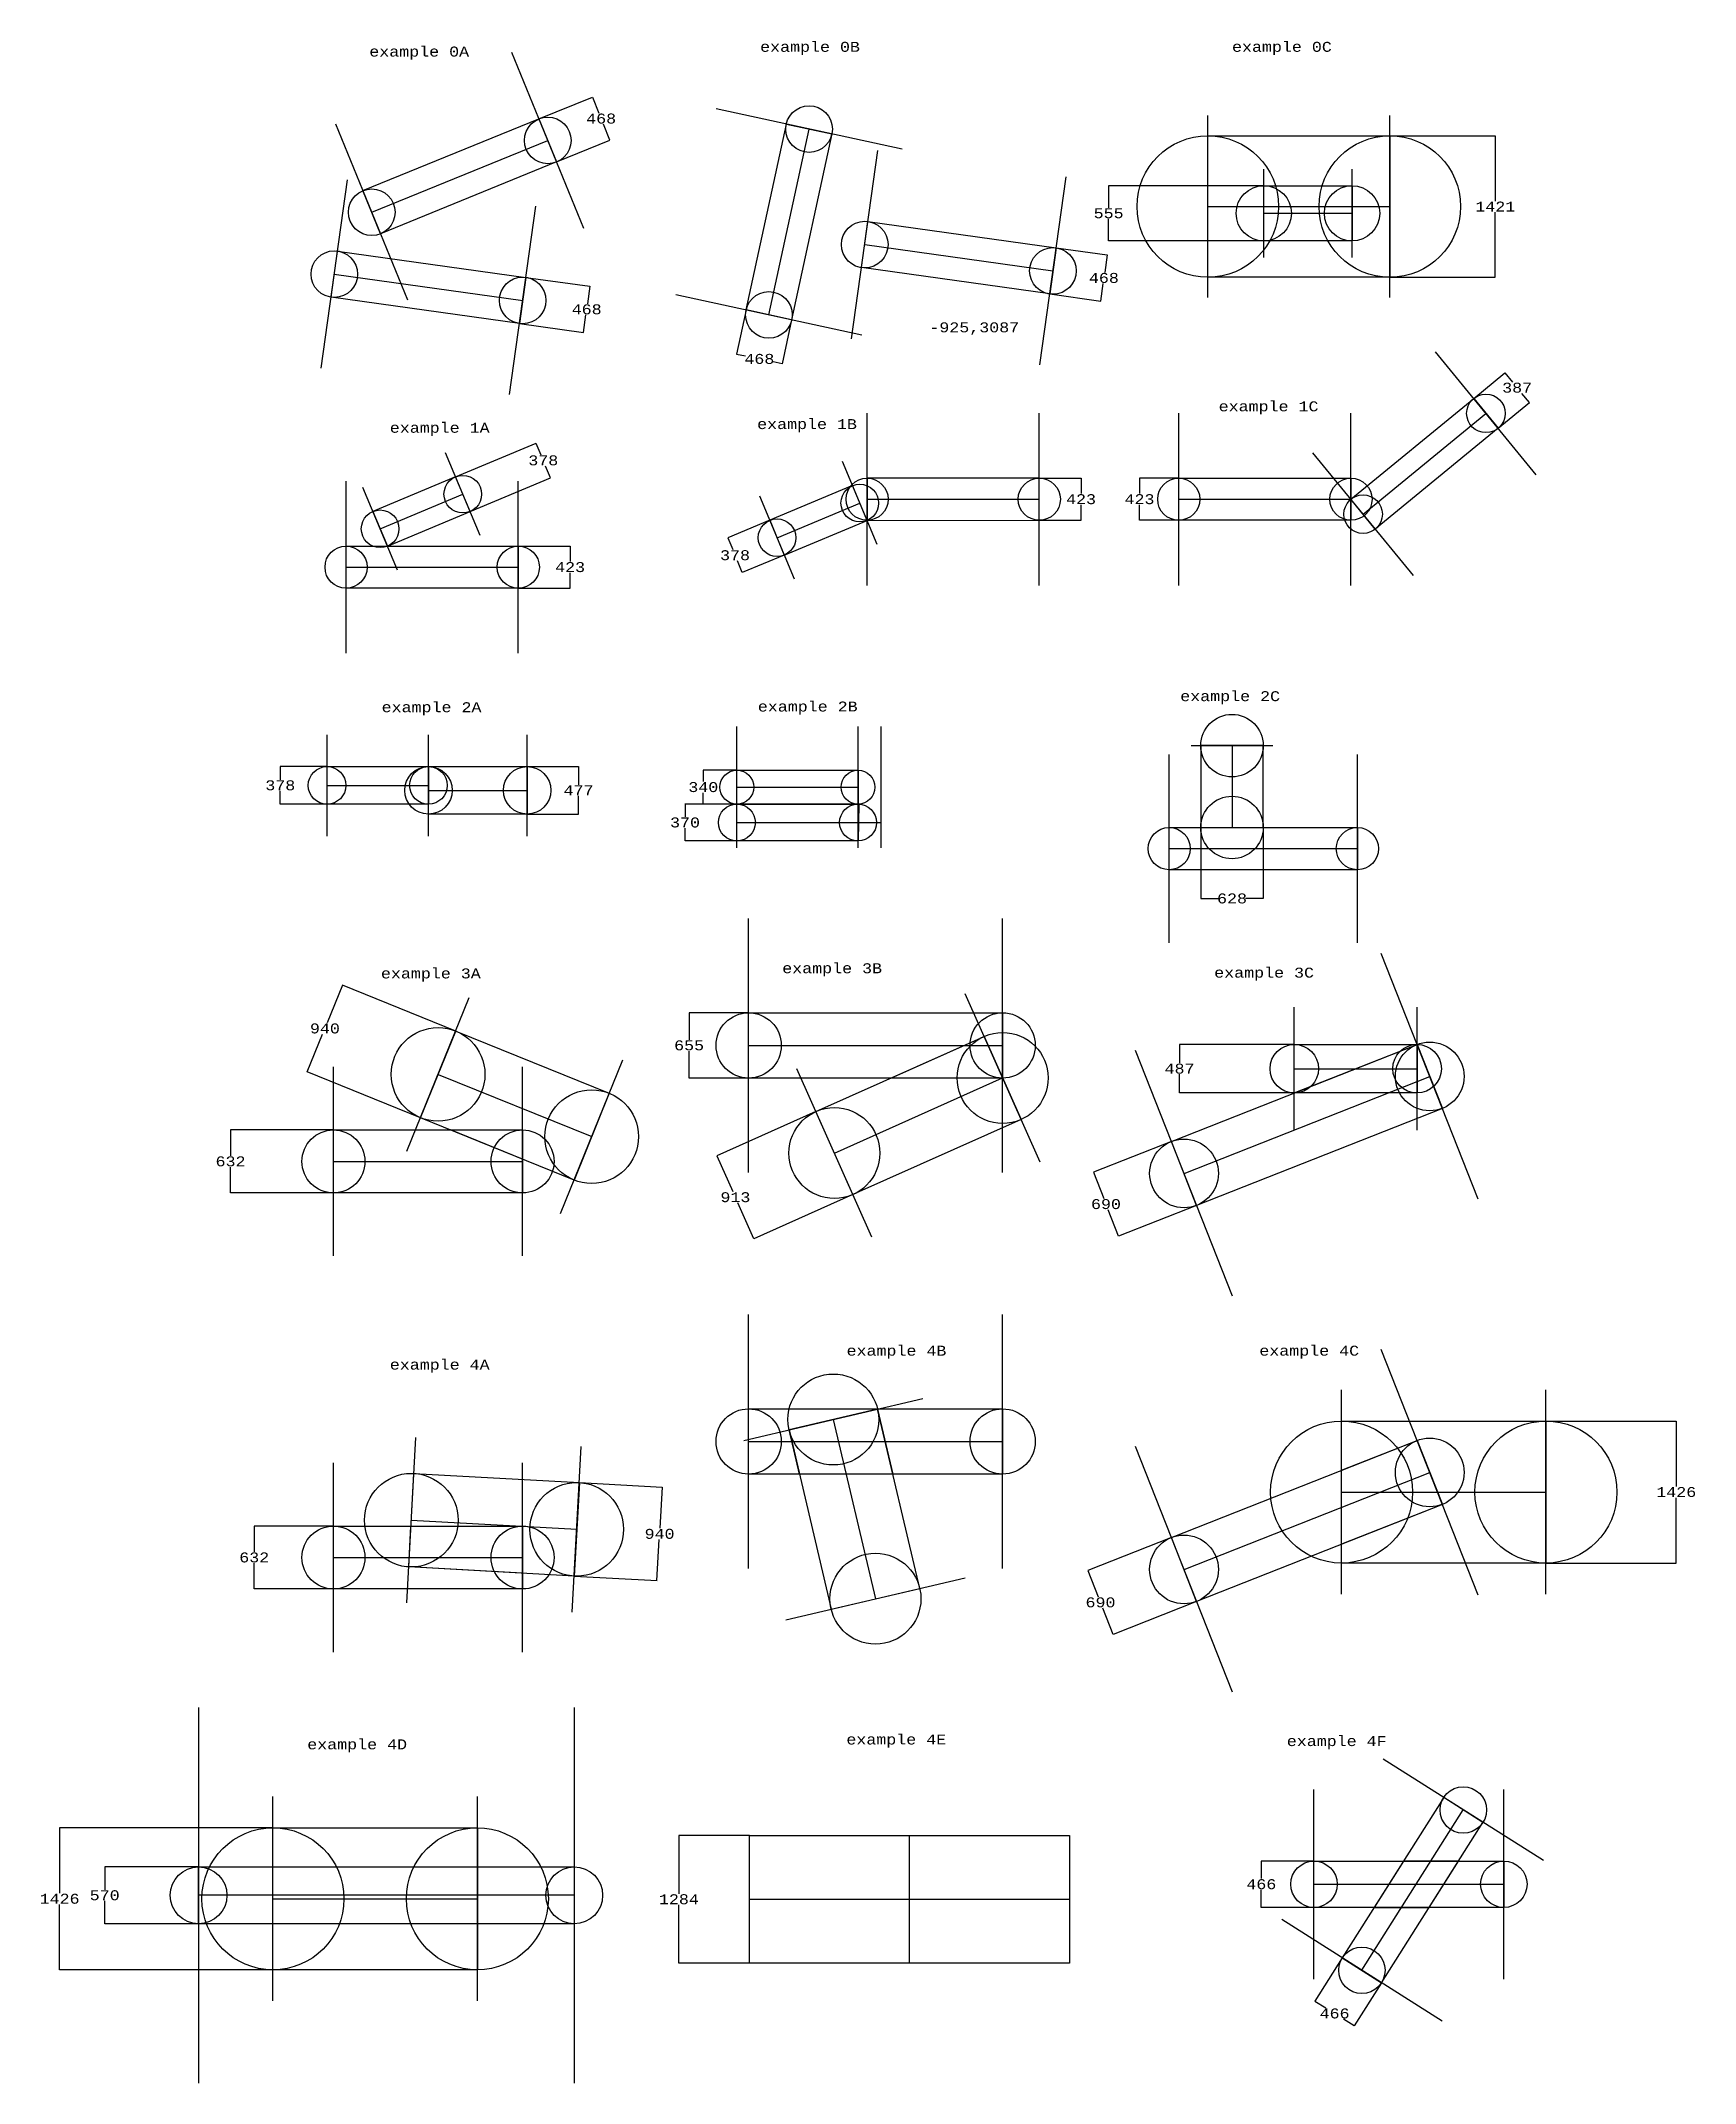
# Model space of a CAD drawing. Header units: centimetres. Extents: x -14200 to 24920, y -12667 to 8144.
# Drawn here: x -14200 to 2409, y -12667 to 7840 of the extents above; entities that cross this region are included whole.
import ezdxf

# ---------------------------------------------------------------- set-up
doc = ezdxf.new("R2010")
doc.units = ezdxf.units.CM
doc.header["$MEASUREMENT"] = 0
for name, color, linetype in [('intersection', 1, 'Continuous'), ('Rectangle', 5, 'Continuous'), ('text', 7, 'Continuous')]:
    doc.layers.add(name, color=color, linetype=linetype)
doc.styles.get("Standard").update_dxf_attribs({"font": 'COUR.TTF', "height": 100})
doc.dimstyles.get("Standard").update_dxf_attribs({"dimtxt": 0.18, "dimasz": 0.18, "dimexe": 0.18, "dimexo": 0.0625, "dimgap": 0.09, "dimtad": 0, "dimtih": 1, "dimtoh": 1, "dimdec": 0, "dimzin": 0, "dimdsep": 46, "dimtxsty": 'Standard', "dimcen": 0.09, "dimadec": 0, "dimazin": 0, "dimtfac": 1, "dimtdec": 0, "dimtofl": 0, "dimtmove": 0, "dimatfit": 3, "dimfxl": 0, "dimtolj": 1, "dimtzin": 0, "dimarcsym": 0})

# ---------------------------------------------------------------- blocks, each defined once
blk = doc.blocks.new('*D68')
at = {"color": 0, "lineweight": -2}
for p, q in [((-9199.346434160052, 7056.681590075056), (-8663.32062581053, 7275.399534511958)), ((-8663.419282484072, 7275.164871219633), (-8598.049947388386, 7114.960134584297)), ((-8486.746684683494, 6842.182235555803), (-8552.11601977918, 7002.386972191136)), ((-9022.53782974069, 6623.365634445358), (-8486.512021391167, 6842.083578882261))]:
    blk.add_line(p, q, dxfattribs=at)
at = {"color": 0}
for points in [[(-8663.391505820251, 7275.176205104532), (-8663.447059147895, 7275.153537334734), (-8663.487285793464, 7275.331531202566)], [(-8486.718908019673, 6842.193569440702), (-8486.774461347317, 6842.170901670905), (-8486.678681374102, 6842.015575572868)]]:
    blk.add_solid(points, dxfattribs=at)
at = {"color": 0, "insert": (-8575.082983583783, 7058.673553387717), "char_height": 100, "attachment_point": 5}
blk.add_mtext('\\A1;468', dxfattribs=at)
blk = doc.blocks.new('*D69')
at = {"color": 0, "lineweight": -2}
for p, q in [((-9330.583454765583, 5464.743762594195), (-8687.760596573899, 5375.000116606567)), ((-8687.963755843037, 5374.846733715203), (-8712.435418318499, 5199.559181665587)), ((-9395.292745873126, 5001.238953941298), (-8752.469887681442, 4911.495307953669)), ((-8752.623270572805, 4911.698467222808), (-8728.151608097343, 5086.986019272425))]:
    blk.add_line(p, q, dxfattribs=at)
at = {"color": 0}
for points in [[(-8687.993467689746, 5374.850881746685), (-8687.934043996327, 5374.842585683722), (-8687.93886765415, 5375.025004795454)], [(-8752.652982419515, 4911.702615254289), (-8752.593558726096, 4911.694319191327), (-8752.648158761693, 4911.520196142557)]]:
    blk.add_solid(points, dxfattribs=at)
at = {"color": 0, "insert": (-8720.293513207922, 5143.272600469005), "char_height": 100, "attachment_point": 5}
blk.add_mtext('\\A1;468', dxfattribs=at)
blk = doc.blocks.new('*D74')
at = {"color": 0, "lineweight": -2}
for p, q in [((-4006.566664064321, 5761.741413274221), (-3494.916649453493, 5690.272839804773)), ((-3495.119819835318, 5690.119471633534), (-3519.604102999768, 5514.834262615313)), ((-3559.81289138739, 5226.975891203925), (-3535.32860822294, 5402.26110022215)), ((-4071.30953782698, 5298.241294291549), (-3559.659523216152, 5226.7727208221))]:
    blk.add_line(p, q, dxfattribs=at)
at = {"color": 0}
for points in [[(-3495.149531381406, 5690.12362181775), (-3495.090108289229, 5690.115321449319), (-3495.094918730025, 5690.297740910066)], [(-3559.842602933478, 5226.980041388141), (-3559.783179841301, 5226.97174101971), (-3559.837792492684, 5226.797621927393)]]:
    blk.add_solid(points, dxfattribs=at)
at = {"color": 0, "insert": (-3527.466355611353, 5458.54768141873), "char_height": 100, "attachment_point": 5}
blk.add_mtext('\\A1;468', dxfattribs=at)
blk = doc.blocks.new('*D75')
at = {"color": 0, "lineweight": -2}
for p, q in [((-7119.71444660586, 5137.454077890752), (-7215.573784740608, 4694.697827991151)), ((-6662.312003801521, 5038.423752653371), (-6758.171341936269, 4595.667502753769)), ((-7215.359772137515, 4694.835663420983), (-7125.514218341551, 4675.383571387988)), ((-6758.309177366102, 4595.881515356862), (-6848.154731162063, 4615.333607389857))]:
    blk.add_line(p, q, dxfattribs=at)
at = {"color": 0}
for points in [[(-7215.353424039744, 4694.864984090394), (-7215.366120235287, 4694.806342751573), (-7215.535696153978, 4694.873752007614)], [(-6758.30282926833, 4595.910836026273), (-6758.315525463873, 4595.852194687451), (-6758.133253349639, 4595.843426770232)]]:
    blk.add_solid(points, dxfattribs=at)
at = {"color": 0, "insert": (-6986.834474751808, 4645.358589388923), "char_height": 100, "attachment_point": 5}
blk.add_mtext('\\A1;468', dxfattribs=at)
blk = doc.blocks.new('*D76')
at = {"color": 0, "lineweight": -2}
for p, q in [((-656.9375, 6886.5), (402.1800000000003, 6886.5)), ((402.0000000000003, 6886.32), (402.0000000000001, 6231.004529914529)), ((401.9999999999999, 5465.68), (402.0000000000001, 6120.995470085471)), ((-656.9375, 5465.5), (402.18, 5465.5))]:
    blk.add_line(p, q, dxfattribs=at)
at = {"color": 0}
for points in [[(401.9700000000003, 6886.32), (402.0300000000003, 6886.32), (402.0000000000003, 6886.5)], [(401.97, 5465.68), (402.0299999999999, 5465.68), (401.9999999999999, 5465.5)]]:
    blk.add_solid(points, dxfattribs=at)
at = {"color": 0, "insert": (401.9999999999991, 6176), "char_height": 100, "attachment_point": 5}
blk.add_mtext('\\A1;1421', dxfattribs=at)
blk = doc.blocks.new('*D77')
at = {"color": 0, "lineweight": -2}
for p, q in [((-1922.0625, 6385.5), (-3480.18, 6385.500000000001)), ((-3480, 6385.320000000001), (-3480, 6163.00452991453)), ((-3480, 5830.680000000001), (-3480, 6052.995470085471)), ((-1922.0625, 5830.5), (-3480.18, 5830.500000000001))]:
    blk.add_line(p, q, dxfattribs=at)
at = {"color": 0}
for points in [[(-3480.03, 6385.320000000001), (-3479.97, 6385.320000000001), (-3480, 6385.500000000001)], [(-3480.03, 5830.680000000001), (-3479.97, 5830.680000000001), (-3480, 5830.500000000001)]]:
    blk.add_solid(points, dxfattribs=at)
at = {"color": 0, "insert": (-3480.000000000001, 6108), "char_height": 100, "attachment_point": 5}
blk.add_mtext('\\A1;555', dxfattribs=at)
blk = doc.blocks.new('*D78')
at = {"color": 0, "lineweight": -2}
for p, q in [((-10037.02218080965, 3462.32373623822), (-9229.08598207888, 3801.072889441002)), ((-9229.182381840856, 3800.837290022727), (-9179.771837120503, 3682.99030117821)), ((-9083.161942384704, 3452.570149940531), (-9132.572487105057, 3570.417138785048)), ((-9890.862541697205, 3113.724596975773), (-9082.926342966432, 3452.473750178554))]:
    blk.add_line(p, q, dxfattribs=at)
at = {"color": 0}
for points in [[(-9229.154715242501, 3800.848889994085), (-9229.21004843921, 3800.825690051369), (-9229.251981669004, 3801.003289612853)], [(-9083.134275786351, 3452.581749911889), (-9083.189608983059, 3452.558549969173), (-9083.092342556556, 3452.404150350405)]]:
    blk.add_solid(points, dxfattribs=at)
at = {"color": 0, "insert": (-9156.17216211278, 3626.703719981628), "char_height": 100, "attachment_point": 5}
blk.add_mtext('\\A1;378', dxfattribs=at)
blk = doc.blocks.new('*D79')
at = {"color": 0, "lineweight": -2}
for p, q in [((-9406.9375, 2766.5), (-8886.82, 2766.5)), ((-8887, 2766.32), (-8887, 2611.286581196581)), ((-8887, 2343.679999999999), (-8887, 2498.713418803418)), ((-9406.9375, 2343.5), (-8886.82, 2343.5))]:
    blk.add_line(p, q, dxfattribs=at)
at = {"color": 0}
for points in [[(-8887.03, 2766.32), (-8886.97, 2766.32), (-8887, 2766.5)], [(-8887.03, 2343.679999999999), (-8886.97, 2343.679999999999), (-8887, 2343.5)]]:
    blk.add_solid(points, dxfattribs=at)
at = {"color": 0, "insert": (-8887, 2554.999999999998), "char_height": 100, "attachment_point": 5}
blk.add_mtext('\\A1;423', dxfattribs=at)
blk = doc.blocks.new('*D80')
at = {"color": 0, "lineweight": -2}
for p, q in [((-6882.062654709859, 3025.306776669746), (-7303.858499728277, 2848.670249492583)), ((-7303.622941705287, 2848.573748623126), (-7254.258740560945, 2730.695440732408)), ((-6736.052643501608, 2676.644939602701), (-7157.848488520026, 2500.008412425538)), ((-7157.751987650568, 2500.243970448527), (-7207.116188794911, 2618.122278339246))]:
    blk.add_line(p, q, dxfattribs=at)
at = {"color": 0}
for points in [[(-7303.595270130918, 2848.585336719254), (-7303.650613279658, 2848.562160526999), (-7303.692470282053, 2848.739778069349)], [(-7157.724316076199, 2500.255558544654), (-7157.779659224939, 2500.232382352399), (-7157.682459073802, 2500.077941002304)]]:
    blk.add_solid(points, dxfattribs=at)
at = {"color": 0, "insert": (-7230.687464677929, 2674.408859535826), "char_height": 100, "attachment_point": 5}
blk.add_mtext('\\A1;378', dxfattribs=at)
blk = doc.blocks.new('*D81')
at = {"color": 0, "lineweight": -2}
for p, q in [((-4175.9375, 3448.5), (-3756.816002044637, 3448.5)), ((-3756.996002044637, 3448.32), (-3756.996002044637, 3293.286581196581)), ((-3756.996002044637, 3025.68), (-3756.996002044637, 3180.713418803419)), ((-4175.9375, 3025.5), (-3756.816002044638, 3025.5))]:
    blk.add_line(p, q, dxfattribs=at)
at = {"color": 0}
for points in [[(-3757.026002044637, 3448.32), (-3756.966002044637, 3448.32), (-3756.996002044637, 3448.5)], [(-3757.026002044638, 3025.68), (-3756.966002044637, 3025.68), (-3756.996002044637, 3025.5)]]:
    blk.add_solid(points, dxfattribs=at)
at = {"color": 0, "insert": (-3756.996002044638, 3237), "char_height": 100, "attachment_point": 5}
blk.add_mtext('\\A1;423', dxfattribs=at)
blk = doc.blocks.new('*D82')
at = {"color": 0, "lineweight": -2}
for p, q in [((-2776.0625, 3448.5), (-3170.373911902562, 3448.5)), ((-3170.193911902562, 3448.320000000001), (-3170.193911902562, 3293.286581196582)), ((-3170.193911902563, 3025.68), (-3170.193911902562, 3180.713418803419)), ((-2776.0625, 3025.5), (-3170.373911902563, 3025.5))]:
    blk.add_line(p, q, dxfattribs=at)
at = {"color": 0}
for points in [[(-3170.223911902563, 3448.320000000001), (-3170.163911902562, 3448.320000000001), (-3170.193911902562, 3448.5)], [(-3170.223911902563, 3025.68), (-3170.163911902563, 3025.68), (-3170.193911902563, 3025.5)]]:
    blk.add_solid(points, dxfattribs=at)
at = {"color": 0, "insert": (-3170.193911902563, 3237), "char_height": 100, "attachment_point": 5}
blk.add_mtext('\\A1;423', dxfattribs=at)
blk = doc.blocks.new('*D83')
at = {"color": 0, "lineweight": -2}
for p, q in [((185.2857410570668, 4248.611044239175), (498.8897772870641, 4506.005435694778)), ((498.8648388478737, 4505.752101776302), (575.3153035431535, 4412.606426905472)), ((430.8108812893456, 3949.468259746686), (744.4149175193429, 4206.862651202289)), ((744.1615836008668, 4206.88758964148), (667.7111189055872, 4300.03326451231))]:
    blk.add_line(p, q, dxfattribs=at)
at = {"color": 0}
for points in [[(498.8880282110126, 4505.77113473291), (498.8416494847343, 4505.733068819694), (498.7506411082309, 4505.891237955136)], [(744.1847729640058, 4206.906622598088), (744.1383942377274, 4206.868556684873), (744.2757813405096, 4206.748453462646)]]:
    blk.add_solid(points, dxfattribs=at)
at = {"color": 0, "insert": (621.5132112243703, 4356.319845708891), "char_height": 100, "attachment_point": 5}
blk.add_mtext('\\A1;387', dxfattribs=at)
blk = doc.blocks.new('*D84')
at = {"color": 0, "lineweight": -2}
for p, q in [((-11327.0625, 553), (-11796.9045267023, 553.0000000000001)), ((-11796.7245267023, 552.8200000000002), (-11796.7245267023, 420.2865811965814)), ((-11796.7245267023, 175.1800000000001), (-11796.7245267023, 307.713418803419)), ((-11327.0625, 175), (-11796.9045267023, 175.0000000000001))]:
    blk.add_line(p, q, dxfattribs=at)
at = {"color": 0}
for points in [[(-11796.7545267023, 552.8200000000002), (-11796.69452670229, 552.8200000000002), (-11796.7245267023, 553.0000000000001)], [(-11796.7545267023, 175.1800000000001), (-11796.69452670229, 175.1800000000001), (-11796.7245267023, 175.0000000000001)]]:
    blk.add_solid(points, dxfattribs=at)
at = {"color": 0, "insert": (-11796.7245267023, 363.9999999999983), "char_height": 100, "attachment_point": 5}
blk.add_mtext('\\A1;378', dxfattribs=at)
blk = doc.blocks.new('*D85')
at = {"color": 0, "lineweight": -2}
for p, q in [((-9317.9375, 552.5), (-8801.860875270104, 552.4999999999999)), ((-8802.040875270104, 552.3199999999999), (-8802.040875270104, 367.8079487179486)), ((-8802.040875270104, 75.67999999999986), (-8802.040875270104, 260.1920512820512)), ((-9317.9375, 75.5), (-8801.860875270104, 75.49999999999986))]:
    blk.add_line(p, q, dxfattribs=at)
at = {"color": 0}
for points in [[(-8802.070875270105, 552.3199999999999), (-8802.010875270103, 552.3199999999999), (-8802.040875270104, 552.4999999999999)], [(-8802.070875270105, 75.67999999999986), (-8802.010875270103, 75.67999999999986), (-8802.040875270104, 75.49999999999986)]]:
    blk.add_solid(points, dxfattribs=at)
at = {"color": 0, "insert": (-8802.040875270104, 313.9999999999985), "char_height": 100, "attachment_point": 5}
blk.add_mtext('\\A1;477', dxfattribs=at)
blk = doc.blocks.new('*D88')
at = {"color": 0, "lineweight": -2}
for p, q in [((-11263.0625, -3096), (-12296.2028840034, -3096)), ((-12296.0228840034, -3096.179999999999), (-12296.0228840034, -3355.713418803418)), ((-12296.0228840034, -3727.82), (-12296.0228840034, -3468.286581196581)), ((-11263.0625, -3728), (-12296.2028840034, -3728))]:
    blk.add_line(p, q, dxfattribs=at)
at = {"color": 0}
for points in [[(-12296.0528840034, -3096.179999999999), (-12295.9928840034, -3096.179999999999), (-12296.0228840034, -3096)], [(-12296.0528840034, -3727.82), (-12295.9928840034, -3727.82), (-12296.0228840034, -3728)]]:
    blk.add_solid(points, dxfattribs=at)
at = {"color": 0, "insert": (-12296.0228840034, -3412.000000000001), "char_height": 100, "attachment_point": 5}
blk.add_mtext('\\A1;632', dxfattribs=at)
blk = doc.blocks.new('*D89')
at = {"color": 0, "lineweight": -2}
for p, q in [((-11172.11158306703, -1641.904901426999), (-11325.77863335239, -2021.032247891045)), ((-10035.5093067999, -2102.395776971802), (-11172.21078686136, -1641.670468905387)), ((-11525.07358668297, -2512.732756748255), (-11371.40653639761, -2133.605410284208)), ((-10388.60653914313, -2973.557268609004), (-11525.30801920459, -2512.831960542589))]:
    blk.add_line(p, q, dxfattribs=at)
at = {"color": 0}
for points in [[(-11172.13938609336, -1641.893632366392), (-11172.0837800407, -1641.916170487606), (-11172.04396870339, -1641.738083269027)], [(-11525.1013897093, -2512.721487687648), (-11525.04578365664, -2512.744025808862), (-11525.14120104661, -2512.899574906229)]]:
    blk.add_solid(points, dxfattribs=at)
at = {"color": 0, "insert": (-11348.592584875, -2077.318829087628), "char_height": 100, "attachment_point": 5}
blk.add_mtext('\\A1;940', dxfattribs=at)
blk = doc.blocks.new('*D90')
at = {"color": 0, "lineweight": -2}
for p, q in [((-7094.0625, -1919.5), (-7692.211955003883, -1919.5)), ((-7692.031955003883, -1919.68), (-7692.031955003884, -2190.713418803419)), ((-7692.031955003884, -2574.32), (-7692.031955003884, -2303.286581196581)), ((-7094.0625, -2574.5), (-7692.211955003884, -2574.5))]:
    blk.add_line(p, q, dxfattribs=at)
at = {"color": 0}
for points in [[(-7692.061955003883, -1919.68), (-7692.001955003883, -1919.68), (-7692.031955003883, -1919.5)], [(-7692.061955003884, -2574.32), (-7692.001955003884, -2574.32), (-7692.031955003884, -2574.5)]]:
    blk.add_solid(points, dxfattribs=at)
at = {"color": 0, "insert": (-7692.031955003883, -2247.000000000001), "char_height": 100, "attachment_point": 5}
blk.add_mtext('\\A1;655', dxfattribs=at)
blk = doc.blocks.new('*D91')
at = {"color": 0, "lineweight": -2}
for p, q in [((-6419.14600516412, -2911.176393821452), (-7413.287711797882, -3354.979145036286)), ((-7413.049970629905, -3355.070134799716), (-7252.161755448283, -3715.46827199038)), ((-7041.018854390731, -4188.439571574208), (-7201.907069572354, -3828.041434383543)), ((-6046.968137520398, -3744.874561527351), (-7041.109844154161, -4188.677312742186))]:
    blk.add_line(p, q, dxfattribs=at)
at = {"color": 0}
for points in [[(-7413.022576385622, -3355.057905516004), (-7413.077364874189, -3355.082364083428), (-7413.123346332179, -3354.905769334012)], [(-7040.991460146447, -4188.427342290496), (-7041.046248635014, -4188.451800857921), (-7040.945478688457, -4188.603937039911)]]:
    blk.add_solid(points, dxfattribs=at)
at = {"color": 0, "insert": (-7227.034412510317, -3771.754853186962), "char_height": 100, "attachment_point": 5}
blk.add_mtext('\\A1;913', dxfattribs=at)
blk = doc.blocks.new('*D92')
at = {"color": 0, "lineweight": -2}
for p, q in [((-2849.638769279983, -3211.083147806941), (-3633.263633089975, -3520.149622264631)), ((-3633.030144179636, -3520.251027041389), (-3528.715332655674, -3784.73678246751)), ((-2596.477513250261, -3852.962714739442), (-3380.102377060254, -4162.029189197132)), ((-3380.000972283497, -4161.795700286794), (-3484.315783807459, -3897.309944860673))]:
    blk.add_line(p, q, dxfattribs=at)
at = {"color": 0}
for points in [[(-3633.002236372379, -3520.240020030257), (-3633.058051986894, -3520.26203405252), (-3633.096186246427, -3520.083580197841)], [(-3379.973064476239, -4161.784693275663), (-3380.028880090755, -4161.806707297926), (-3379.934930216706, -4161.963147130342)]]:
    blk.add_solid(points, dxfattribs=at)
at = {"color": 0, "insert": (-3506.515558231567, -3841.023363664091), "char_height": 100, "attachment_point": 5}
blk.add_mtext('\\A1;690', dxfattribs=at)
blk = doc.blocks.new('*D93')
at = {"color": 0, "lineweight": -2}
for p, q in [((-1616.0625, -2237.5), (-2768.174971799737, -2237.5)), ((-2767.994971799737, -2237.68), (-2767.994971799737, -2424.713418803419)), ((-2767.994971799737, -2724.32), (-2767.994971799737, -2537.286581196581)), ((-1616.0625, -2724.5), (-2768.174971799737, -2724.5))]:
    blk.add_line(p, q, dxfattribs=at)
at = {"color": 0}
for points in [[(-2768.024971799737, -2237.68), (-2767.964971799737, -2237.68), (-2767.994971799737, -2237.5)], [(-2768.024971799737, -2724.32), (-2767.964971799737, -2724.32), (-2767.994971799737, -2724.5)]]:
    blk.add_solid(points, dxfattribs=at)
at = {"color": 0, "insert": (-2767.994971799737, -2481), "char_height": 100, "attachment_point": 5}
blk.add_mtext('\\A1;487', dxfattribs=at)
blk = doc.blocks.new('*D94')
at = {"color": 0, "lineweight": -2}
for p, q in [((-11263.0625, -7073), (-12058.39877352598, -7073)), ((-12058.21877352598, -7073.18), (-12058.21877352598, -7332.713418803419)), ((-12058.21877352598, -7704.82), (-12058.21877352598, -7445.286581196581)), ((-11263.0625, -7705), (-12058.39877352598, -7705))]:
    blk.add_line(p, q, dxfattribs=at)
at = {"color": 0}
for points in [[(-12058.24877352598, -7073.18), (-12058.18877352598, -7073.18), (-12058.21877352598, -7073)], [(-12058.24877352598, -7704.82), (-12058.18877352598, -7704.82), (-12058.21877352598, -7705)]]:
    blk.add_solid(points, dxfattribs=at)
at = {"color": 0, "insert": (-12058.21877352598, -7389.000000000002), "char_height": 100, "attachment_point": 5}
blk.add_mtext('\\A1;632', dxfattribs=at)
blk = doc.blocks.new('*D95')
at = {"color": 0, "lineweight": -2}
for p, q in [((-8793.94492559672, -6636.722750387268), (-7962.215778424256, -6682.790830784539)), ((-7962.405457589586, -6682.960600670678), (-7985.270553816768, -7095.775001033176)), ((-8014.370888418527, -7621.162563788834), (-7991.505792191345, -7208.348163426338)), ((-8845.93026570485, -7575.284162556894), (-8014.201118532387, -7621.352242954164))]:
    blk.add_line(p, q, dxfattribs=at)
at = {"color": 0}
for points in [[(-7962.435411677208, -6682.958941564079), (-7962.375503501964, -6682.962259777278), (-7962.395502949991, -6682.780876144943)], [(-8014.400842506149, -7621.160904682235), (-8014.340934330905, -7621.164222895433), (-8014.380843058122, -7621.342288314569)]]:
    blk.add_solid(points, dxfattribs=at)
at = {"color": 0, "insert": (-7988.388173004058, -7152.061582229758), "char_height": 100, "attachment_point": 5}
blk.add_mtext('\\A1;940', dxfattribs=at)
blk = doc.blocks.new('*D96')
at = {"color": 0, "lineweight": -2}
for p, q in [((-12617.0625, -10496), (-13559.69774980528, -10496)), ((-13559.51774980528, -10496.18), (-13559.51774980528, -10724.71341880342)), ((-13559.51774980528, -11065.82), (-13559.51774980528, -10837.28658119658)), ((-12617.0625, -11066), (-13559.69774980528, -11066))]:
    blk.add_line(p, q, dxfattribs=at)
at = {"color": 0}
for points in [[(-13559.54774980528, -10496.18), (-13559.48774980528, -10496.18), (-13559.51774980528, -10496)], [(-13559.54774980528, -11065.82), (-13559.48774980528, -11065.82), (-13559.51774980528, -11066)]]:
    blk.add_solid(points, dxfattribs=at)
at = {"color": 0, "insert": (-13559.51774980528, -10781), "char_height": 100, "attachment_point": 5}
blk.add_mtext('\\A1;570', dxfattribs=at)
blk = doc.blocks.new('*D97')
at = {"color": 0, "lineweight": -2}
for p, q in [((-11870.0625, -10103), (-14012.30255965681, -10103)), ((-14012.12255965681, -10103.18), (-14012.12255965681, -10759.71341880342)), ((-14012.12255965681, -11528.82), (-14012.12255965681, -10872.28658119658)), ((-11870.0625, -11529), (-14012.30255965681, -11529))]:
    blk.add_line(p, q, dxfattribs=at)
at = {"color": 0}
for points in [[(-14012.15255965681, -10103.18), (-14012.09255965681, -10103.18), (-14012.12255965681, -10103)], [(-14012.15255965681, -11528.82), (-14012.09255965681, -11528.82), (-14012.12255965681, -11529)]]:
    blk.add_solid(points, dxfattribs=at)
at = {"color": 0, "insert": (-14012.12255965681, -10816), "char_height": 100, "attachment_point": 5}
blk.add_mtext('\\A1;1426', dxfattribs=at)
blk = doc.blocks.new('*D100')
at = {"color": 0, "lineweight": -2}
for p, q in [((-1133.968344683032, -11409.53122841822), (-1408.346105063973, -11843.46855082815)), ((-740.0984587490902, -11658.57442337521), (-1014.476219130031, -12092.51174578514)), ((-1408.097769539166, -11843.41260918786), (-1300.334017931263, -11911.55142852752)), ((-1014.532160770324, -12092.26341026034), (-1122.295912378227, -12024.12459092068))]:
    blk.add_line(p, q, dxfattribs=at)
at = {"color": 0}
for points in [[(-1408.081736715456, -11843.38725275744), (-1408.113802362876, -11843.43796561829), (-1408.249908121716, -11843.31641224561)], [(-1014.516127946614, -12092.23805382991), (-1014.548193594033, -12092.28876669076), (-1014.380022187774, -12092.3596072026)]]:
    blk.add_solid(points, dxfattribs=at)
at = {"color": 0, "insert": (-1211.314965154745, -11967.8380097241), "char_height": 100, "attachment_point": 5}
blk.add_mtext('\\A1;466', dxfattribs=at)
blk = doc.blocks.new('*D101')
at = {"color": 0, "lineweight": -2}
for p, q in [((-1418.0625, -10437), (-1947.184874993174, -10437)), ((-1947.004874993174, -10437.18), (-1947.004874993174, -10613.71341880342)), ((-1947.004874993174, -10902.82), (-1947.004874993174, -10726.28658119658)), ((-1418.0625, -10903), (-1947.184874993174, -10903))]:
    blk.add_line(p, q, dxfattribs=at)
at = {"color": 0}
for points in [[(-1947.034874993174, -10437.18), (-1946.974874993174, -10437.18), (-1947.004874993174, -10437)], [(-1947.034874993174, -10902.82), (-1946.974874993174, -10902.82), (-1947.004874993174, -10903)]]:
    blk.add_solid(points, dxfattribs=at)
at = {"color": 0, "insert": (-1947.004874993172, -10670), "char_height": 100, "attachment_point": 5}
blk.add_mtext('\\A1;466', dxfattribs=at)
blk = doc.blocks.new('*D102')
at = {"color": 0, "lineweight": -2}
for p, q in [((-2849.751318407139, -7188.127584251463), (-3688.465752306756, -7519.261698000239)), ((-3688.232227844529, -7519.36302087792), (-3583.827733673556, -7783.804383423906)), ((-3434.978059052264, -8160.818908363052), (-3539.382553223236, -7896.377545817069)), ((-2596.364948030329, -7829.918319076504), (-3435.079381929946, -8161.05243282528))]:
    blk.add_line(p, q, dxfattribs=at)
at = {"color": 0}
for points in [[(-3688.204323899537, -7519.352004079208), (-3688.260131789521, -7519.374037676633), (-3688.298328636801, -7519.195597207966)], [(-3434.950155107271, -8160.80789156434), (-3435.005962997256, -8160.829925161765), (-3434.911958259991, -8160.986332033007)]]:
    blk.add_solid(points, dxfattribs=at)
at = {"color": 0, "insert": (-3561.605143448394, -7840.090964620487), "char_height": 100, "attachment_point": 5}
blk.add_mtext('\\A1;690', dxfattribs=at)
blk = doc.blocks.new('*D103')
at = {"color": 0, "lineweight": -2}
for p, q in [((911.0625, -6019), (2219.387380469569, -6019.000000000001)), ((2219.207380469569, -6019.180000000001), (2219.207380469569, -6675.71341880342)), ((2219.207380469568, -7444.820000000001), (2219.207380469569, -6788.286581196582)), ((911.0625, -7445), (2219.387380469568, -7445.000000000001))]:
    blk.add_line(p, q, dxfattribs=at)
at = {"color": 0}
for points in [[(2219.177380469569, -6019.180000000001), (2219.237380469569, -6019.180000000001), (2219.207380469569, -6019.000000000001)], [(2219.177380469568, -7444.820000000001), (2219.237380469569, -7444.820000000001), (2219.207380469568, -7445.000000000001)]]:
    blk.add_solid(points, dxfattribs=at)
at = {"color": 0, "insert": (2219.20738046957, -6732), "char_height": 100, "attachment_point": 5}
blk.add_mtext('\\A1;1426', dxfattribs=at)
blk = doc.blocks.new('*D121')
at = {"color": 0, "lineweight": -2}
for p, q in [((-2555, -59.0625), (-2555, -772.18)), ((-1927, -59.0625), (-1927, -772.18)), ((-2554.82, -772), (-2377.115641025641, -772)), ((-1927.18, -772), (-2104.884358974359, -772))]:
    blk.add_line(p, q, dxfattribs=at)
at = {"color": 0}
for points in [[(-2554.82, -771.97), (-2554.82, -772.03), (-2555, -772)], [(-1927.18, -771.97), (-1927.18, -772.03), (-1927, -772)]]:
    blk.add_solid(points, dxfattribs=at)
at = {"color": 0, "insert": (-2241, -772), "char_height": 100, "attachment_point": 5}
blk.add_mtext('\\A1;628', dxfattribs=at)
blk = doc.blocks.new('*D150')
at = {"color": 0, "lineweight": -2}
for p, q in [((-7212.0625, 516), (-7549.68, 516.0000000000001)), ((-7549.5, 515.8200000000002), (-7549.5, 402.2865811965813)), ((-7549.5, 176.1800000000001), (-7549.5, 289.7134188034189)), ((-7212.0625, 176), (-7549.68, 176.0000000000001))]:
    blk.add_line(p, q, dxfattribs=at)
at = {"color": 0}
for points in [[(-7549.53, 515.8200000000002), (-7549.47, 515.8200000000002), (-7549.5, 516.0000000000001)], [(-7549.53, 176.1800000000001), (-7549.47, 176.1800000000001), (-7549.5, 176.0000000000001)]]:
    blk.add_solid(points, dxfattribs=at)
at = {"color": 0, "insert": (-7549.5, 345.9999999999989), "char_height": 100, "attachment_point": 5}
blk.add_mtext('\\A1;340', dxfattribs=at)
blk = doc.blocks.new('*D151')
at = {"color": 0, "lineweight": -2}
for p, q in [((-7212.124999999109, 175.9999894425677), (-7733.23893783423, 175.911963439555)), ((-7733.058907431393, 175.7319938475279), (-7733.037195705244, 47.19857504154115)), ((-7212.06249999911, -194.0000105574323), (-7733.17643783423, -194.088036560445)), ((-7732.996468242203, -193.9080061576081), (-7733.018179968353, -65.37458735162126))]:
    blk.add_line(p, q, dxfattribs=at)
at = {"color": 0}
for points in [[(-7733.028907431821, 175.7319989150954), (-7733.088907430964, 175.7319887799604), (-7733.058937836799, 175.9119938449599)], [(-7732.966468242631, -193.9080010900406), (-7733.026468241775, -193.9080112251756), (-7732.996437836799, -194.08800615504)]]:
    blk.add_solid(points, dxfattribs=at)
at = {"color": 0, "insert": (-7733.027687836799, -9.088006155040032), "char_height": 100, "attachment_point": 5}
blk.add_mtext('\\A1;370', dxfattribs=at)
blk = doc.blocks.new('*D153')
at = {"color": 0, "lineweight": -2}
for p, q in [((-7084.0625, -10179), (-7794.722045539521, -10179)), ((-7794.542045539521, -10179.18), (-7794.542045539521, -10764.71341880342)), ((-7794.542045539521, -11462.82), (-7794.542045539521, -10877.28658119658)), ((-7084.0625, -11463), (-7794.722045539522, -11463))]:
    blk.add_line(p, q, dxfattribs=at)
at = {"color": 0}
for points in [[(-7794.57204553952, -10179.18), (-7794.512045539521, -10179.18), (-7794.542045539521, -10179)], [(-7794.572045539521, -11462.82), (-7794.512045539522, -11462.82), (-7794.542045539521, -11463)]]:
    blk.add_solid(points, dxfattribs=at)
at = {"color": 0, "insert": (-7794.54204553952, -10821), "char_height": 100, "attachment_point": 5}
blk.add_mtext('\\A1;1284', dxfattribs=at)

msp = doc.modelspace()

# ---------------------------------------------------------------- linework, layer by layer
for p, q in [((-8750.5, 5956.5), (-9471.5, 7723.5)), ((-10517.5, 5235.5), (-11238.5, 7002.5)), ((-5554, 6752), (-7420, 7156)), ((-2484, 5262.5), (-2484, 7089.5)), ((-657, 5262.5), (-657, 7089.5)), ((-10878, 6119), (-9111, 6840)), ((-6891, 5088), (-6487, 6954)), ((-6061, 4849), (-5797, 6739)), ((-11386, 4551.5), (-11122, 6442.5)), ((-4171, 4585), (-3907, 6475)), ((-1922, 5665), (-1922, 6551)), ((-1036, 5665), (-1036, 6551)), ((-9495, 4287.5), (-9231, 6178.5)), ((-2484, 6176), (-657, 6176)), ((-1922, 6108), (-1036, 6108)), ((-5929, 5794), (-4039, 5530)), ((-11254.09, 5497), (-11253.91, 5497)), ((-11254, 5496.91), (-11254, 5497.09)), ((-11254, 5497), (-9363, 5233)), ((-5958, 4886), (-7824, 5290)), ((814, 3482.5), (-198, 4715.5)), ((-5905, 2372.5), (-5905, 4101.5)), ((-4176, 2372.5), (-4176, 4101.5)), ((-2776, 2372.5), (-2776, 4101.5)), ((-1047, 2372.5), (-1047, 4101.5)), ((-925, 3087), (308, 4099)), ((-9790, 2873), (-10138, 3703)), ((-419, 2470.5), (-1431, 3703.5)), ((-5804, 2783.5), (-6152, 3614.5)), ((-11136, 1690.5), (-11136, 3419.5)), ((-10620, 2525), (-10968, 3355)), ((-10794, 2940), (-9964, 3288)), ((-9407, 1690.5), (-9407, 3419.5)), ((-6635, 2435.5), (-6983, 3266.5)), ((-6809, 2851), (-5978, 3199)), ((-5905, 3237), (-4176, 3237)), ((-2776, 3237), (-1047, 3237)), ((-11136, 2555), (-9407, 2555)), ((-11327, -145), (-11327, 873)), ((-10309, -145), (-10309, 873)), ((-9318, -145), (-9318, 873)), ((-7212, -262), (-7212, 954)), ((-5996, -262), (-5996, 954)), ((-5762, -262), (-5762, 954)), ((-2872, -1216), (-2872, 674)), ((-2652, 763), (-1830, 763)), ((-2241, 763), (-2241, -59)), ((-982.0000000000001, -1216), (-982, 674)), ((-11327, 364), (-10309, 364)), ((-10309, 314), (-9318, 314)), ((-7212, 346), (-5996, 346)), ((-7212, -9), (-5762, -9)), ((-2652, -59), (-1830, -59)), ((-2872, -271), (-982, -271)), ((-7094, -3522), (-7094, -972)), ((-4544, -3522), (-4544, -972)), ((230.4999999999995, -3792.5), (-742.5, -1325.5)), ((-10524.5, -3309), (-9899.5, -1767)), ((-4167, -3418.5), (-4921, -1729.5)), ((-1616, -3097.5), (-1616, -1864.5)), ((-383, -3097.5), (-383, -1864.5)), ((-7094, -2247), (-4544, -2247)), ((-8982.5, -3934), (-8357.5, -2392)), ((-2236.5, -4765.5), (-3209.5, -2298.5)), ((-11263, -4361.5), (-11263, -2462.5)), ((-10212, -2538), (-8670, -3163)), ((-9364, -4361.5), (-9364, -2462.5)), ((-5856, -4172.5), (-6610, -2483.5)), ((-6233, -3328), (-4544, -2574)), ((-2723, -3532), (-256, -2559)), ((-1616, -2481), (-383, -2481)), ((-11263, -3412), (-9364, -3412)), ((-7094.000000000001, -7499), (-7094, -4949)), ((-4544.000000000001, -7499), (-4544, -4949)), ((231, -7768.5), (-743, -5301.5)), ((-1141, -7758), (-1141, -5706)), ((911, -7758), (911, -5706)), ((-7144, -6214.5), (-5344, -5791.5)), ((-6244, -6003), (-5821, -7803)), ((-10527, -7844.5), (-10435, -6183.5)), ((-8866, -7936.5), (-8774, -6275.5)), ((-7094, -6224), (-4544, -6224)), ((-2236, -8742.5), (-3210, -6275.5)), ((-11263, -8338.5), (-11263, -6439.5)), ((-9364, -8338.5), (-9364, -6439.5)), ((-2723, -7509), (-256, -6535)), ((-1141, -6732), (911, -6732)), ((-10481, -7014), (-8820, -7106)), ((-11263, -7389), (-9364, -7389)), ((-6721, -8014.5), (-4921, -7591.5)), ((-12617, -8895), (-12617, -12667)), ((-8845, -8895), (-8845, -12667)), ((886, -10433), (-724, -9415)), ((-11870, -11842), (-11870, -9790)), ((-9818, -11842), (-9818, -9790)), ((-1418, -11623), (-1418, -9717)), ((488, -11623), (488, -9717)), ((-937, -11534), (81, -9924)), ((-8845, -10781), (-12617, -10781)), ((-11870, -10816), (-9818, -10816)), ((-7084, -10821), (-3873, -10821)), ((-5479, -10821), (-3873, -10821)), ((-1418, -10670), (488, -10670)), ((-132, -12043), (-1742, -11025))]:
    msp.add_line(p, q)
for centre, radius in [((-6487, 6954), 234), ((-9111, 6840), 234), ((-2484, 6176), 710.5), ((-657, 6176), 710.5), ((-1922, 6108), 277.5), ((-1036, 6108), 277.5), ((-10878, 6119), 234), ((-5929, 5794), 234), ((-4039, 5530), 234), ((-11254, 5497), 234), ((-9363, 5233), 234), ((-6891, 5088), 234), ((308, 4099), 193.5), ((-9964, 3288), 189), ((-5978, 3199), 189), ((-5905, 3237), 211.5), ((-4176, 3237), 211.5), ((-2776, 3237), 211.5), ((-1047, 3237), 211.5), ((-10794, 2940), 189), ((-925, 3087), 193.5), ((-6809, 2851), 189), ((-11136, 2555), 211.5), ((-9407, 2555), 211.5), ((-2241, 763), 314), ((-11327, 364), 189), ((-10309, 314), 238.5), ((-10309, 364), 189), ((-9318, 314), 238.5), ((-7212, 346), 170), ((-5996, 346), 170), ((-2241, -59), 314), ((-7212, -9), 185), ((-5996, -9), 185), ((-2872, -271), 212), ((-982, -271), 212), ((-7094, -2247), 327.5), ((-4544, -2247), 327.5), ((-10212, -2538), 470), ((-4544, -2574), 456.5), ((-1616, -2481), 243.5), ((-383, -2481), 243.5), ((-256, -2559), 345), ((-8670, -3163), 470), ((-6233, -3328), 456.5), ((-11263, -3412), 316), ((-9364, -3412), 316), ((-2723, -3532), 345), ((-6244, -6003), 456.5), ((-7094, -6224), 327.5), ((-4544, -6224), 327.5), ((-1141, -6732), 713), ((911, -6732), 713), ((-256, -6535), 345), ((-10481, -7014), 470), ((-8820, -7106), 470), ((-11263, -7389), 316), ((-9364, -7389), 316), ((-2723, -7509), 345), ((-5821, -7803), 456.5), ((81, -9924), 233), ((-11870, -10816), 713), ((-9818, -10816), 713), ((-1418, -10670), 233), ((488, -10670), 233), ((-12617, -10781), 285), ((-8845, -10781), 285), ((-937, -11534), 233)]:
    msp.add_circle(centre, radius)
at = {"layer": 'intersection'}
msp.add_line((-10878, 6119), (-10878, 6119), dxfattribs=at)
for points in [[(-1922, 6385.5), (-1036, 6385.5), (-1036, 5830.5), (-1922, 5830.5), (-1922, 6385.5)], [(-10720.92018044378, 2765.700430368776), (-10719.01316092103, 2766.5), (-10721.25542168675, 2766.5), (-10720.92018044378, 2765.700430368776)], [(-5664.97302218742, -2574.5), (-4730.088933821861, -2157.150916147051), (-4544, -2574), (-4544, -2574.5), (-5664.97302218742, -2574.5)], [(-1615.927924515902, -2724.499989332905), (-383, -2238.225619428578), (-383, -2724.5), (-1615.927924515903, -2724.499989332905)], [(-1615.927924515903, -2724.499989332905)], [(-9364, -3388.848505291531), (-10086.51583225526, -3096), (-9364, -3096), (-9364, -3388.848505291531)], [(-6584.038222680892, -6551.5), (-6688.394060679847, -6107.432604259764), (-5799.605939320153, -5898.567395740236), (-5646.166777319108, -6551.5), (-6584.038222680892, -6551.5)], [(-1140.937500005482, -6513.468216953848), (-382.6931851884051, -6214.10463258748), (-129.3068148115951, -6855.89536741252), (-1140.937500005482, -7255.298807776868), (-1140.937500005482, -6513.468216953848)], [(-10484.26791089705, -7073), (-9364, -7073), (-9364, -7546.589150181726), (-10506.99267005407, -7483.280706084813), (-10484.26791089705, -7073)], [(-5479.767832219451, -10179), (-3873, -10179), (-3873, -11463), (-5478.232167780549, -11463), (-5479.767832219451, -10179)], [(-519.0386611241807, -10437), (-813.6895928011996, -10903), (-262.3501587515919, -10903), (32.30077292542921, -10437), (-519.0386611241807, -10437)], [(-11870.0625, -10496), (-9818, -10496), (-9818, -11066), (-11870, -11066), (-11870.0625, -10496)]]:
    msp.add_lwpolyline(points, dxfattribs=at)
at = {"layer": 'Rectangle'}
for points in [[(-10966.40430220968, 6335.657977814849), (-9199.404302209681, 7056.657977814849), (-9022.595697790319, 6623.342022185151), (-10789.59569779032, 5902.342022185151), (-10966.40430220968, 6335.657977814849)], [(-7119.701221402171, 5137.515162618691), (-6715.701221402171, 7003.515162618691), (-6258.298778597829, 6904.484837381309), (-6662.298778597829, 5038.484837381309), (-7119.701221402171, 5137.515162618691)], [(-2484, 6886.5), (-657, 6886.5), (-657.0000000000002, 5465.5), (-2484, 5465.5), (-2484, 6886.5)], [(-1922, 6385.5), (-1036, 6385.5), (-1036, 5830.5), (-1922, 5830.5), (-1922, 6385.5)], [(-5896.62856311867, 6025.750059491336), (-4006.628563118671, 5761.750059491336), (-4071.371436881329, 5298.249940508664), (-5961.37143688133, 5562.249940508664), (-5896.62856311867, 6025.750059491336)], [(-11221.64535444623, 5728.752404326448), (-9330.645354446227, 5464.752404326448), (-9395.354645553773, 5001.247595673552), (-11286.35464555377, 5265.247595673552), (-11221.64535444623, 5728.752404326448)], [(-802.2374298838607, 2937.428607753755), (-1047.762570116139, 3236.571392246245), (185.2374298838608, 4248.571392246245), (430.7625701161393, 3949.428607753755), (-802.2374298838605, 2937.428607753755)], [(-10867.07981955622, 3114.299569631224), (-10720.92018044378, 2765.700430368776), (-9890.862541697205, 3113.724596975773), (-10037.02218080965, 3462.32373623822), (-10867.07981955623, 3114.299569631223)], [(-6735.994994403412, 2676.669081463321), (-5905, 3024.666985341273), (-6051.005005596588, 3373.330918536679), (-6882.005005596588, 3025.330918536679), (-6735.994994403412, 2676.669081463321)], [(-5905, 3024.666985341273), (-4176, 3025.5), (-4176, 3448.5), (-5905, 3448.5), (-5905.348950171938, 3025.500287863606)], [(-2776, 3448.5), (-1047, 3448.5), (-1047, 3025.5), (-2776, 3025.5), (-2776, 3448.5)], [(-11136, 2766.5), (-9406.9375, 2766.5), (-9406.9375, 2343.5), (-11136, 2343.5), (-11136, 2766.5)], [(-2555, -59.0625), (-1927, -59.0625), (-1927, 763), (-2555, 763), (-2554.999993779857, -59.0625)], [(-11327.0625, 553), (-10309, 553), (-10309, 175), (-11327, 175), (-11327.0625, 553)], [(-10309, 552.5), (-9317.9375, 552.5), (-9318, 75.5), (-10309, 75.50000000000027), (-10309, 552.5)], [(-7212, 516), (-5996, 516), (-5996, 176), (-7212, 176), (-7212.0625, 516)], [(-7212.124999999109, 175.9999894425677), (-5987.616675924469, 176.2068320648778), (-5996, -194), (-7212, -194), (-7211.904844733595, 176.0000266309572)], [(-2872, -59), (-982, -59), (-982, -483), (-2872, -483), (-2872, -59)], [(-7094.0625, -1919.5), (-4544, -1919.500000000001), (-4544, -2574.5), (-7094, -2574.5), (-7094.0625, -1919.5)], [(-10035.45138382839, -2102.419254181399), (-8493.451383828387, -2727.419254181399), (-8846.548616171613, -3598.580745818601), (-10388.54861617161, -2973.580745818601), (-10035.45138382839, -2102.419254181399)], [(-6419.088933821861, -2911.150916147051), (-4730.088933821861, -2157.150916147051), (-4357.911066178139, -2990.849083852949), (-6046.968137520398, -3744.874561527351), (-6419.088933821861, -2911.150916147051)], [(-2849.580628014861, -3211.06021653375), (-382.5806280148606, -2238.06021653375), (-129.4193719851393, -2879.93978346625), (-2596.41937198514, -3852.93978346625), (-2849.638769279983, -3211.083147806941)], [(-1616.0625, -2237.5), (-383, -2237.5), (-383, -2724.5), (-1615.927924515902, -2724.499989332905), (-1616.0625, -2237.5)], [(-11263, -3096), (-9364, -3096.000000000001), (-9364, -3728), (-11263, -3728), (-11263.0625, -3096.000006180775)], [(-7094.000000000001, -5896.5), (-4544, -5896.5), (-4544, -6551.5), (-7094.000000000002, -6551.5), (-7094, -5896.5)], [(-5376.605939320153, -7698.567395740236), (-5799.605939320153, -5898.567395740236), (-6688.394060679847, -6107.432604259764), (-6265.394060679847, -7907.432604259764), (-5376.605939320153, -7698.567395740236)], [(-1141, -6019), (911, -6019), (911.0625, -7445), (-1140.937500005482, -7444.999997260695), (-1140.937500005482, -6019.000002739305)], [(-2849.693185188405, -7188.10463258748), (-382.693185188405, -6214.10463258748), (-129.3068148115951, -6855.89536741252), (-2596.306814811595, -7829.89536741252), (-2849.693185188405, -7188.10463258748)], [(-10455.00732994593, -6544.719293915187), (-8793.94492559672, -6636.722750387268), (-8845.93026570485, -7575.284162556894), (-10506.99267005407, -7483.280706084813), (-10455.00732994593, -6544.719293915187)], [(-11263.0625, -7073), (-9364, -7073), (-9364, -7705), (-11263, -7705), (-11263.0625, -7073)], [(-10481, -7014)], [(-115.9349429669703, -9799.478402521505), (-1133.968344683032, -11409.53122841822), (-740.0984587490902, -11658.57442337521), (277.9349429669768, -10048.5215974785), (-115.9349429669698, -9799.478402521507)], [(-11870.0625, -10103), (-9818, -10103), (-9818, -11529), (-11870, -11529), (-11870, -10103)], [(-5478.232167780549, -11463), (-5479.767832219451, -10179), (-3873, -10179), (-3873, -11463), (-5478.232167780549, -11463)], [(-1418, -10437), (488, -10437), (487.9999999999999, -10903), (-1418.0625, -10903), (-1418, -10437)], [(-12617, -10496), (-8845, -10496), (-8845, -11066), (-12617.0625, -11066), (-12617, -10496)]]:
    msp.add_lwpolyline(points, dxfattribs=at)
msp.add_lwpolyline([(-7084, -10179), (-3873, -10179), (-3873, -11463), (-7084, -11463)], close=True, dxfattribs=at)

# ---------------------------------------------------------------- texts
at = {"insert": (-5280.030237164196, 5012.95870401361), "char_height": 100, "width": 953.7948717948718, "attachment_point": 1}
msp.add_mtext('-925,3087', dxfattribs=at)
at = {"layer": 'text'}
for s, p in [('example 0B', (-6978.991476141833, 7729.719383360723)), ('example 0C', (-2240.991455499185, 7729.719406922035)), ('example 0A', (-10903, 7682)), ('example 1C', (-2374.991480901372, 4119.719394827458)), ('example 1A', (-10696.99147614183, 3904.719383360723)), ('example 1B', (-7008.991453644514, 3941.719401542548)), ('example 2C', (-2760.9914731139, 1209.719398610883)), ('example 2A', (-10778.99145364451, 1098.719401542548)), ('example 2B', (-7001.991443028412, 1105.719396256536)), ('example 3B', (-6756.991429583664, -1522.280588879774)), ('example 3A', (-10785.99144302841, -1574.280603743464)), ('example 3C', (-2419.991453632552, -1566.280589794325)), ('example 4B', (-6110.991500056713, -5362.280580404869)), ('example 4C', (-1966.991410009461, -5362.280580067847)), ('example 4A', (-10696.99142958366, -5502.280588879774)), ('example 4D', (-11525.99140708635, -9315.28058902602)), ('example 4E', (-6112.991454747622, -9266.280601971856)), ('example 4F', (-1690.991423914427, -9282.280612209812))]:
    msp.add_text(s, height=100, dxfattribs=at).set_placement(p)

# ---------------------------------------------------------------- dimensions: what is measured, and where the dimension line sits
for p1, p2, distance, picture, middle in [((-9199.404302209681, 7056.65797781485), (-9022.595697790319, 6623.342022185151), 578.8135895395603, '*D68', (-8575.082983583783, 7058.673553387717)), ((-1922, 6385.5), (-1922, 5830.5), -1558, '*D77', (-3480.000000000001, 6108)), ((-4006.628563118671, 5761.750059491336), (-4071.371436881329, 5298.249940508664), 516.4998578626793, '*D74', (-3527.466355611353, 5458.54768141873)), ((-9330.645354446227, 5464.752404326448), (-9395.35464555377, 5001.247595673551), 648.9396230707523, '*D69', (-8720.293513207922, 5143.272600469005)), ((-7119.701221402171, 5137.515162618691), (-6662.29877859783, 5038.484837381309), -452.8969694519042, '*D75', (-6986.834474751808, 4645.358589388923)), ((430.7625701161393, 3949.428607753755), (185.2374298838606, 4248.571392246245), -405.5909720492606, '*D83', (621.5132112243703, 4356.319845708891)), ((-9890.920180443776, 3113.700430368776), (-10037.07981955622, 3462.299569631224), -875.9600593605445, '*D78', (-9156.17216211278, 3626.703719981628)), ((-4176, 3448.5), (-4176, 3025.5), 419.00399795536305, '*D81', (-3756.996002044638, 3237)), ((-2776, 3448.5), (-2776, 3025.5), -394.1939119025629, '*D82', (-3170.193911902563, 3237)), ((-6882.005005596588, 3025.330918536679), (-6735.994994388337, 2676.669081469634), -457.17037170447543, '*D80', (-7230.687464677929, 2674.408859535826)), ((-9407, 2766.5), (-9407, 2343.5), 520, '*D79', (-8887, 2554.999999999998)), ((-11327, 553), (-11327, 175), -469.72452670230086, '*D84', (-11796.7245267023, 363.9999999999983)), ((-9318, 552.5), (-9318, 75.5), 515.9591247298958, '*D85', (-8802.040875270104, 313.9999999999985)), ((-7212, 516), (-7212, 176), -337.5, '*D150', (-7549.5, 345.9999999999989)), ((-7212.0625, 176), (-7212, -194), -520.9964452697508, '*D151', (-7733.027687836799, -9.088006155040032)), ((-2555, -59), (-1927, -59), -713, '*D121', (-2241, -772)), ((-10388.54861617161, -2973.580745818601), (-10035.45138382839, -2102.419254181399), 1226.4052532609403, '*D89', (-11348.592584875, -2077.318829087628)), ((-7094, -1919.5), (-7094, -2574.5), -598.0319550038839, '*D90', (-7692.031955003883, -2247.000000000001)), ((-1616, -2237.5), (-1616, -2724.5), -1151.994971799737, '*D93', (-2767.994971799737, -2481)), ((-6419.088933821861, -2911.150916147051), (-6046.911066178139, -3744.849083852949), -1088.5875173736451, '*D91', (-7227.034412510317, -3771.754853186962)), ((-11263, -3728), (-11263, -3096), 1033.0228840033997, '*D88', (-12296.0228840034, -3412.000000000001)), ((-2849.580628014861, -3211.06021653375), (-2596.41937198514, -3852.93978346625), -842.254159551137, '*D92', (-3506.515558231567, -3841.023363664091)), ((911, -6019), (911, -7445), 1308.2073804695679, '*D103', (2219.20738046957, -6732)), ((-8794.007329945935, -6636.719293915187), (-8845.992670054065, -7575.280706084813), 832.8864869578803, '*D95', (-7988.388173004058, -7152.061582229758)), ((-11263, -7073), (-11263, -7705), -795.2187735259795, '*D94', (-12058.21877352598, -7389.000000000002)), ((-2849.693185188405, -7188.10463258748), (-2596.306814811595, -7829.89536741252), -901.5984768573146, '*D102', (-3561.605143448394, -7840.090964620487)), ((-11870, -10103), (-11870, -11529), -2142.1225596568092, '*D97', (-14012.12255965681, -10816)), ((-7084, -10179), (-7084, -11463), -710.5420455395206, '*D153', (-7794.54204553952, -10821)), ((-1418, -10437), (-1418, -10903), -529.0048749931741, '*D101', (-1947.004874993172, -10670)), ((-12617, -10496), (-12617, -11066), -942.5177498052799, '*D96', (-13559.51774980528, -10781)), ((-1133.93494296697, -11409.4784025215), (-740.0650570330297, -11658.5215974785), -513.28755955041, '*D100', (-1211.314965154745, -11967.8380097241))]:
    dim = msp.add_aligned_dim(p1=p1, p2=p2, distance=distance, dimstyle='Standard')
    dim.commit()
    dim.dimension.update_dxf_attribs({"geometry": picture, "text_midpoint": middle})
dim = msp.add_linear_dim(base=(401.9999999999999, 5465.5), p1=(-657, 6886.5), p2=(-657, 5465.5), angle=90, dimstyle='Standard')
dim.commit()
dim.dimension.update_dxf_attribs({"geometry": '*D76', "text_midpoint": (401.9999999999991, 6176)})

doc.saveas('drawing.dxf')
